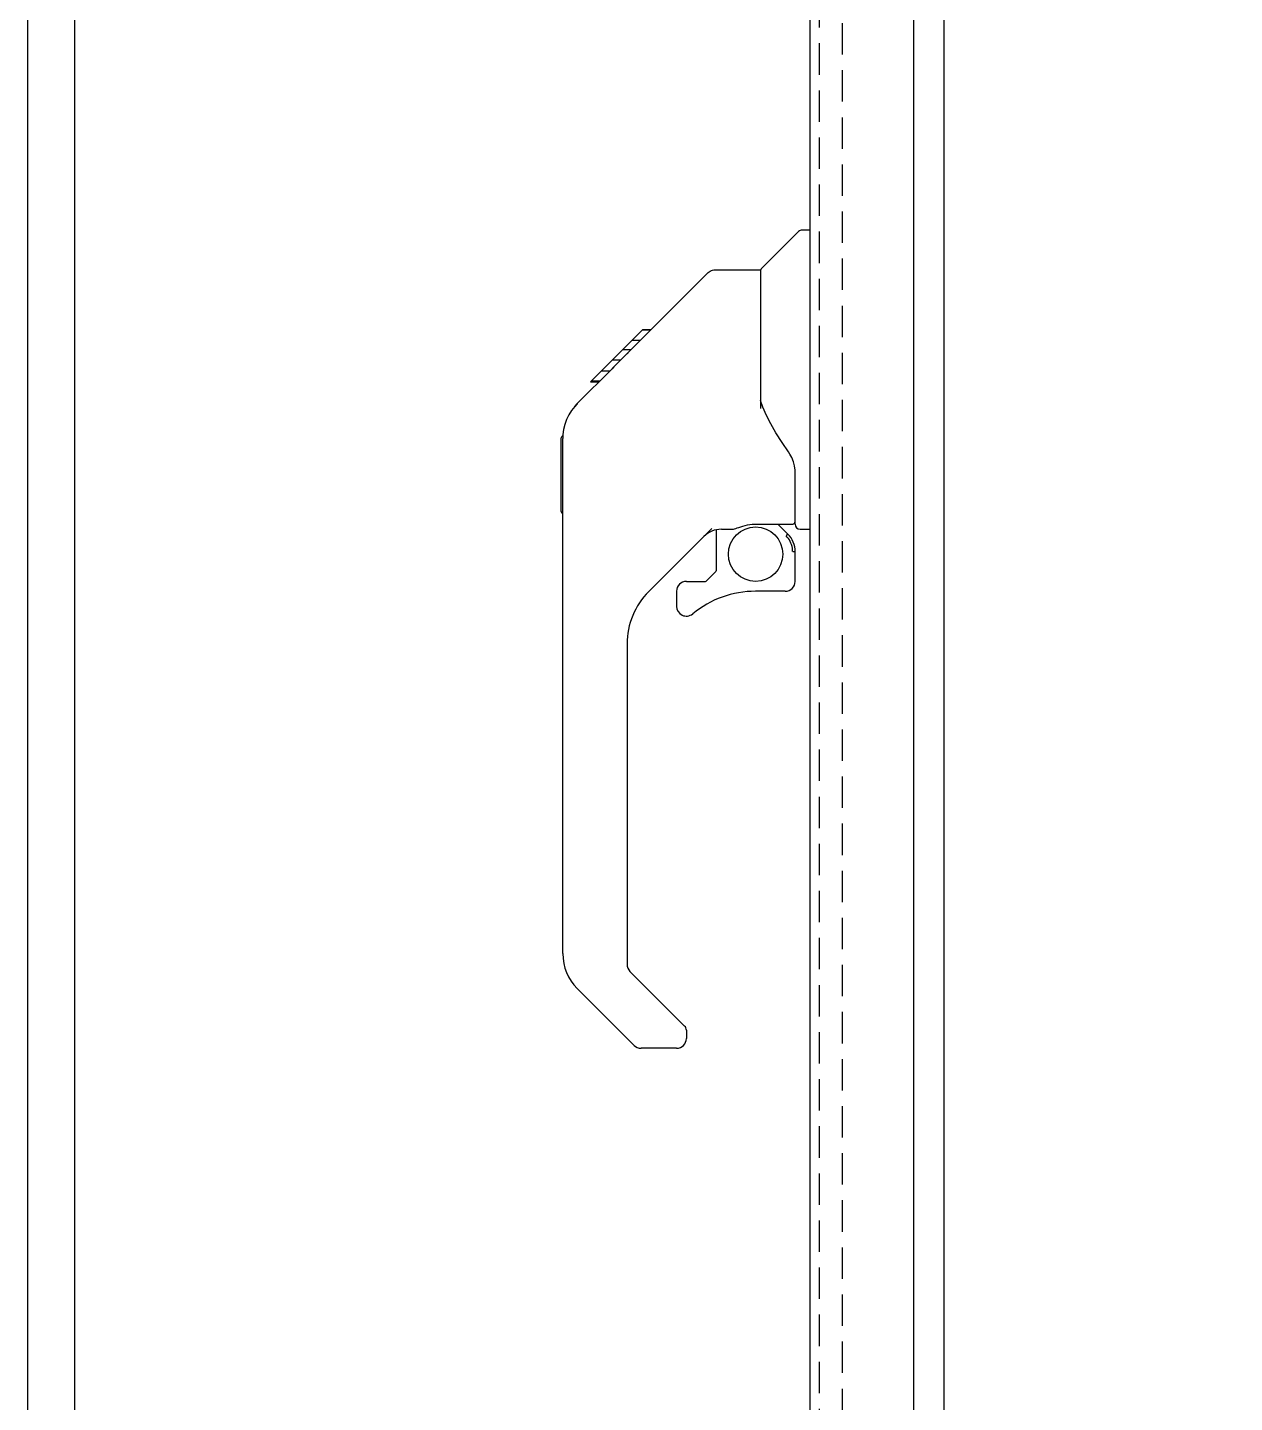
# Model space of a CAD drawing. Header units: inches. Extents: x 0 to 102, y 0 to 66.
# Drawn here: x 0 to 9.61, y 28.44 to 39.39 of the extents above; entities that cross this region are included whole.
import ezdxf
from ezdxf.enums import TextEntityAlignment as Align

# ---------------------------------------------------------------- set-up
doc = ezdxf.new("R2010")
doc.units = ezdxf.units.IN
doc.header["$MEASUREMENT"] = 0
doc.linetypes.add('HIDDEN', pattern=[0.375, 0.25, -0.125])
doc.layers.add('DEFAULT_2', color=8, linetype='HIDDEN')
doc.layers.add('DOOR_ASSEMBLY', color=7, linetype='Continuous')
doc.styles.add('Fields', font='simplex.shx', dxfattribs={"height": 0.185})

# ---------------------------------------------------------------- blocks, each defined once
blk = doc.blocks.new('RG_Master_Ver_4_2_2')
at = {"color": 3}
blk.add_line((0.125, 21.7336), (0.125, 0.1939), dxfattribs=at)
blk.add_lwpolyline([(0, -0.044), (34.25, -0.044), (34.25, 21.956), (0, 21.956)], close=True, dxfattribs=at)
at = {"style": 'Fields'}
for tag, p in [('DESCRIPTION_3', (13.1158, 1.307)), ('DRN_3', (15.4724, 1.307)), ('CHK_3', (16.5293, 1.307)), ('APP_3', (17.5522, 1.307)), ('DATE_3', (18.8294, 1.307)), ('DRAWING_DESC', (32.2295, 1.2455)), ('CUSTOMER', (28.9966, 1.2135)), ('DESCRIPTION_2', (13.1158, 0.9513)), ('DRN_2', (15.4724, 0.9513)), ('CHK_2', (16.5293, 0.9513)), ('APP_2', (17.5522, 0.9513)), ('DATE_2', (18.8294, 0.9513)), ('DRAWING_#', (32.125, 0.8944)), ('SIZE', (30.7145, 0.8944)), ('REV', (33.5429, 0.8944)), ('DESCRIPTION_1', (13.1158, 0.5956)), ('DRN_1', (15.4724, 0.5956)), ('CHK_1', (16.5293, 0.5956)), ('APP_1', (17.5522, 0.5956)), ('DATE_1', (18.8294, 0.5956)), ('PROJECT_#', (28.9813, 0.5809)), ('DRN_BY', (30.875, 0.5245)), ('CHK_BY', (31.7615, 0.5245)), ('APP_BY', (32.75, 0.5245)), ('SCALE', (33.6518, 0.5245)), ('PROJECT_NAME', (29.021, 0.1759)), ('SHEETNUM', (32.7527, 0.1759)), ('TTL_SHTS', (33.5471, 0.1759))]:
    blk.add_attdef(tag, text='', height=0.125, dxfattribs=at).set_placement(p, align=Align.CENTER)
at = {"style": 'Fields', "flags": 9}
blk.add_attdef('WD_TB', (9.9529, 0.1939), '', height=0.0638, dxfattribs=at)

msp = doc.modelspace()

# ---------------------------------------------------------------- linework, layer by layer
at = {"color": 3, "linetype": 'Continuous'}
msp.add_line((7.29831, 18.85179), (7.29831, 54.70179), dxfattribs=at)
at = {"layer": 'DEFAULT_2', "color": 8, "linetype": 'HIDDEN'}
msp.add_line((6.48568, 53.67909), (6.48568, 19.87449), dxfattribs=at)
at = {"layer": 'DOOR_ASSEMBLY', "color": 3, "linetype": 'Continuous'}
for p, q in [((7.05531, 54.43679), (7.05531, 19.11679)), ((6.23031, 54.40979), (6.23031, 19.14379))]:
    msp.add_line(p, q, dxfattribs=at)
at = {"layer": 'DOOR_ASSEMBLY', "color": 8, "linetype": 'HIDDEN'}
msp.add_line((6.30531, 19.14379), (6.30531, 54.40979), dxfattribs=at)
at = {"layer": 'DOOR_ASSEMBLY', "color": 7, "linetype": 'Continuous'}
for p, q in [((6.23031, 37.78073), (6.16788, 37.78073)), ((5.84238, 37.47153), (6.14004, 37.76919)), ((5.47553, 37.46576), (5.83661, 37.46576)), ((5.83661, 37.46576), (5.83661, 36.3614)), ((4.6549, 36.67775), (5.41985, 37.4427)), ((4.48292, 36.57259), (4.89651, 36.98617)), ((4.96332, 36.98617), (4.89651, 36.98617)), ((4.89667, 36.98634), (4.89855, 36.98821)), ((4.89707, 36.98673), (4.96388, 36.98673)), ((4.89855, 36.98821), (4.96536, 36.98821)), ((4.80358, 36.82643), (4.73677, 36.82643)), ((4.87998, 36.90283), (4.81316, 36.90283)), ((4.7215, 36.74435), (4.65468, 36.74435)), ((4.66879, 36.69107), (4.65522, 36.67746)), ((4.71646, 36.73907), (4.66879, 36.69107)), ((4.37682, 36.39906), (4.6552, 36.67744)), ((4.48605, 36.57571), (4.55286, 36.57571)), ((4.55392, 36.57677), (4.48711, 36.57677)), ((4.635, 36.65785), (4.56818, 36.65785)), ((4.48292, 36.57259), (4.54973, 36.57259)), ((4.37682, 36.39906), (4.3566, 36.37723)), ((5.85591, 36.37021), (5.83661, 36.42372)), ((4.25, 35.53898), (4.25, 36.1256)), ((4.26181, 32.0186), (4.26181, 36.12159)), ((6.1122, 35.43821), (6.1122, 35.84511)), ((5.44804, 35.40396), (4.94659, 34.90251)), ((5.48228, 35.39412), (5.48228, 35.06722)), ((5.52445, 35.39884), (5.61224, 35.39884)), ((5.61224, 35.39884), (5.61355, 35.39886)), ((5.79724, 35.44019), (6.09252, 35.44019)), ((5.97476, 35.44019), (6.05455, 35.3604)), ((6.15157, 35.39884), (6.23031, 35.39884)), ((6.04687, 35.35303), (6.04029, 35.34648)), ((6.09252, 35.22121), (6.1122, 35.22121)), ((6.1122, 34.98359), (6.1122, 35.22121)), ((5.407, 34.98705), (5.47882, 35.05887)), ((5.24606, 34.98359), (5.39865, 34.98359)), ((5.16732, 34.90485), (5.16732, 34.78558)), ((6.03346, 34.90485), (5.79724, 34.90485)), ((4.77362, 34.48493), (4.77362, 31.93311)), ((4.79668, 31.87743), (5.23223, 31.44189)), ((4.8293, 31.28804), (4.37712, 31.74022)), ((5.24606, 31.40848), (5.24606, 31.34372)), ((5.16732, 31.26498), (4.88498, 31.26498))]:
    msp.add_line(p, q, dxfattribs=at)
for points in [[(5.41985, 37.4427), (5.42752, 37.44943), (5.43608, 37.45517), (5.44528, 37.45972), (5.45502, 37.46305), (5.46521, 37.46509), (5.47553, 37.46576)], [(4.78135, 36.80419), (4.75959, 36.78239), (4.73795, 36.76068), (4.71646, 36.73907)], [(4.37622, 36.39841), (4.35685, 36.37755), (4.33169, 36.34502), (4.30992, 36.30976), (4.29206, 36.27259), (4.2782, 36.23373), (4.26843, 36.19332), (4.26301, 36.15233), (4.26181, 36.12159)], [(6.05898, 36.01574), (6.00846, 36.08912), (5.95931, 36.16645), (5.91842, 36.23767), (5.88436, 36.30474), (5.85591, 36.37021)], [(6.1122, 35.84511), (6.11128, 35.86863), (6.1066, 35.90275), (6.09787, 35.93681), (6.08559, 35.96901), (6.07058, 35.99792), (6.05899, 36.01573)], [(5.61355, 35.39886), (5.62129, 35.39974), (5.6299, 35.40175), (5.63988, 35.40483), (5.65153, 35.4089), (5.66481, 35.41368), (5.67971, 35.4189), (5.69613, 35.42419), (5.71357, 35.42912), (5.73198, 35.4334), (5.75105, 35.43677), (5.77013, 35.439), (5.78886, 35.44008), (5.79724, 35.44019)], [(6.09218, 35.22121), (6.09162, 35.23515), (6.08999, 35.24892), (6.08728, 35.26257), (6.0835, 35.27596), (6.07869, 35.28901), (6.07287, 35.30164), (6.06607, 35.31378), (6.05834, 35.32535), (6.04975, 35.33624), (6.04029, 35.34648)], [(6.05455, 35.3604), (6.05435, 35.36025), (6.05381, 35.35977), (6.05297, 35.35898), (6.05185, 35.35791), (6.05044, 35.35654), (6.04687, 35.35303)]]:
    msp.add_lwpolyline(points, dxfattribs=at)
msp.add_circle((5.79724, 35.20013), 0.21654, dxfattribs=at)
for centre, radius, start, end in [((6.16788, 37.74136), 0.03937, 90, 135), ((5.8563, 37.45761), 0.01969, 135, 172.5), ((4.69488, 36.10528), 0.43307, 137.272685, 137.761441), ((4.26969, 36.1256), 0.01969, 110.856881, 180), ((4.26969, 35.53898), 0.01969, 180, 246.392959), ((5.52445, 35.20199), 0.19685, 90, 135), ((6.09252, 35.45987), 0.01969, 270, 0), ((6.15157, 35.43821), 0.03937, 180, 270), ((5.91535, 35.22121), 0.19685, 0, 45), ((5.47047, 35.06722), 0.01181, 315, 0), ((5.24606, 34.90485), 0.07874, 90, 180), ((5.39865, 34.9954), 0.01181, 270, 315), ((6.03346, 34.98359), 0.07874, 270, 0), ((5.36417, 34.48493), 0.59055, 135, 180), ((5.79724, 34.11745), 0.7874, 90, 129.521196), ((5.24606, 34.78558), 0.07874, 180, 309.521196), ((4.65551, 32.0186), 0.3937, 180, 225), ((4.85236, 31.93311), 0.07874, 180, 225), ((5.19882, 31.40848), 0.04724, 0, 45), ((5.16732, 31.34372), 0.07874, 270, 0), ((4.88498, 31.34372), 0.07874, 225, 270)]:
    msp.add_arc(centre, radius, start, end, dxfattribs=at)

# ---------------------------------------------------------------- block references
at = {"xscale": 2.992700729927007, "yscale": 2.992700729927007, "zscale": 2.992700729927007}
msp.add_blockref('RG_Master_Ver_4_2_2', (0, 0), dxfattribs=at)

doc.saveas('drawing.dxf')
